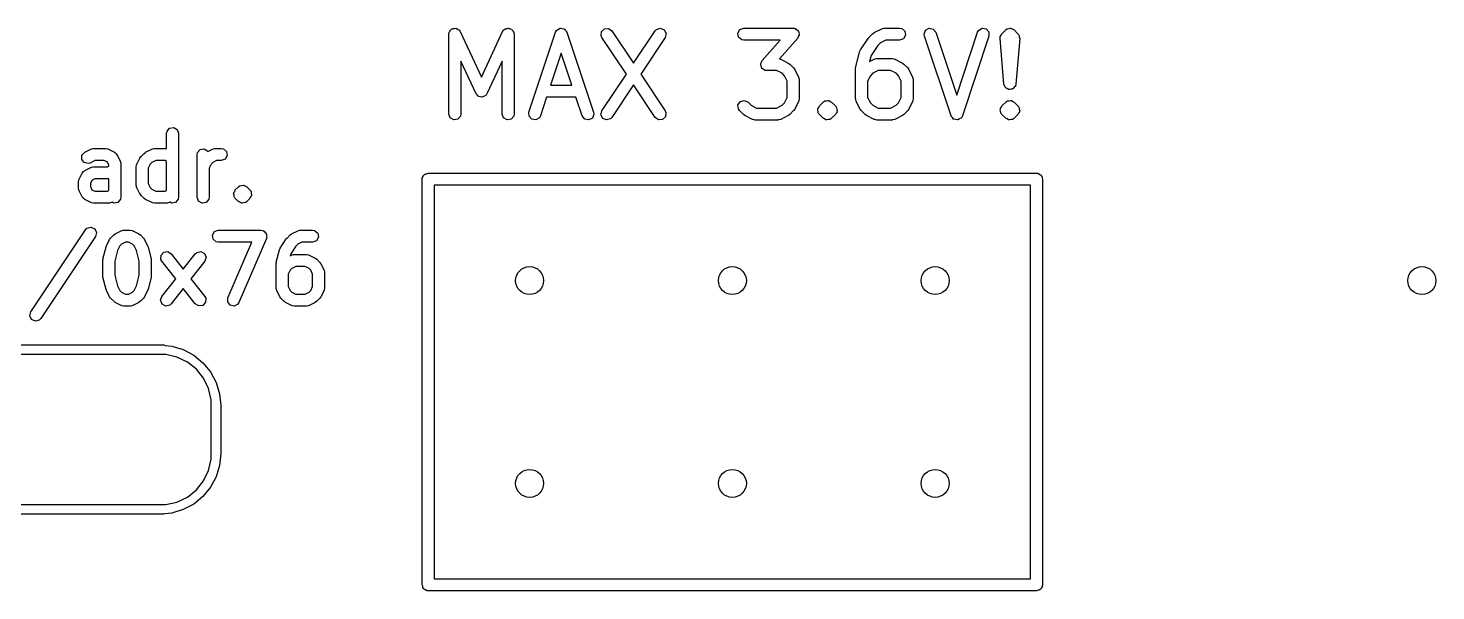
# Model space of a CAD drawing. Extents: x 4.59 to 5.81, y -4.55 to -3.86.
# Drawn here: x 5.113 to 5.807, y -4.553 to -4.276 of the extents above; entities that cross this region are included whole.
import ezdxf

# ---------------------------------------------------------------- set-up
doc = ezdxf.new("R2010")
doc.units = 0
doc.header["$MEASUREMENT"] = 0
doc.layers.add('BLACK', color=7, linetype='CONTINUOUS')

msp = doc.modelspace()

# ---------------------------------------------------------------- linework, layer by layer
at = {"layer": 'BLACK', "linetype": 'CONTINUOUS'}
for p, q in [((5.32167, -4.27598), (5.32205, -4.27591)), ((5.32205, -4.27591), (5.32238, -4.27568)), ((5.32238, -4.27568), (5.32302, -4.27574)), ((5.32302, -4.27574), (5.32365, -4.27563)), ((5.32365, -4.27563), (5.324, -4.27583)), ((5.324, -4.27583), (5.32439, -4.27586)), ((5.32439, -4.27586), (5.32485, -4.27632)), ((5.34791, -4.27598), (5.34855, -4.27587)), ((5.34855, -4.27587), (5.34913, -4.27559)), ((5.34913, -4.27559), (5.34951, -4.2757)), ((5.34951, -4.2757), (5.3499, -4.27563)), ((5.3499, -4.27563), (5.35046, -4.27595)), ((5.35046, -4.27595), (5.35108, -4.27612)), ((5.37425, -4.27613), (5.37504, -4.27564)), ((5.37504, -4.27564), (5.37513, -4.27566)), ((5.37513, -4.27566), (5.3752, -4.27562)), ((5.3752, -4.27562), (5.37612, -4.2758)), ((5.37612, -4.2758), (5.37704, -4.27594)), ((5.37704, -4.27594), (5.3771, -4.276)), ((5.39549, -4.27723), (5.39695, -4.27583)), ((5.39695, -4.27583), (5.39896, -4.2757)), ((5.39896, -4.2757), (5.40059, -4.2769)), ((5.42263, -4.27616), (5.42457, -4.27559)), ((5.42457, -4.27559), (5.42642, -4.2764)), ((5.46373, -4.27627), (5.46562, -4.27558)), ((5.46562, -4.27558), (5.49, -4.27558)), ((5.49, -4.27558), (5.49043, -4.27566)), ((5.49043, -4.27566), (5.49057, -4.27564)), ((5.49057, -4.27564), (5.49067, -4.2757)), ((5.49067, -4.2757), (5.49101, -4.27576)), ((5.49101, -4.27576), (5.49162, -4.27627)), ((5.52992, -4.27777), (5.53367, -4.2759)), ((5.53367, -4.2759), (5.53465, -4.2756)), ((5.53465, -4.2756), (5.53482, -4.27564)), ((5.53482, -4.27564), (5.53499, -4.27558)), ((5.53499, -4.27558), (5.54249, -4.27558)), ((5.54249, -4.27558), (5.5435, -4.27576)), ((5.5435, -4.27576), (5.54505, -4.27706)), ((5.55528, -4.27658), (5.55705, -4.27562)), ((5.55705, -4.27562), (5.55903, -4.27602)), ((5.58142, -4.2767), (5.58314, -4.27564)), ((5.58314, -4.27564), (5.58514, -4.27594)), ((5.58514, -4.27594), (5.58648, -4.27745)), ((5.59546, -4.27597), (5.59561, -4.27586)), ((5.59561, -4.27586), (5.59637, -4.27579)), ((5.59637, -4.27579), (5.59712, -4.27559)), ((5.59712, -4.27559), (5.59724, -4.27565)), ((5.59724, -4.27565), (5.59737, -4.27563)), ((5.59737, -4.27563), (5.59749, -4.2757)), ((5.59749, -4.2757), (5.59762, -4.27568)), ((5.59762, -4.27568), (5.59825, -4.27612)), ((5.32019, -4.27854), (5.32037, -4.27753)), ((5.32019, -4.31791), (5.32019, -4.27854)), ((5.32037, -4.27753), (5.32062, -4.27722)), ((5.32062, -4.27722), (5.32072, -4.27684)), ((5.32072, -4.27684), (5.32125, -4.27647)), ((5.32125, -4.27647), (5.32167, -4.27598)), ((5.32485, -4.27632), (5.3254, -4.27664)), ((5.3254, -4.27664), (5.32554, -4.27701)), ((5.32554, -4.27701), (5.32582, -4.27729)), ((5.32582, -4.27729), (5.33627, -4.29968)), ((5.33627, -4.29968), (5.34671, -4.27729)), ((5.34671, -4.27729), (5.3473, -4.27645)), ((5.3473, -4.27645), (5.34766, -4.27628)), ((5.34766, -4.27628), (5.34791, -4.27598)), ((5.35108, -4.27612), (5.35131, -4.27644)), ((5.35131, -4.27644), (5.35165, -4.27664)), ((5.35165, -4.27664), (5.35187, -4.27724)), ((5.35187, -4.27724), (5.35224, -4.27777)), ((5.35224, -4.27777), (5.35221, -4.27817)), ((5.35221, -4.27817), (5.35234, -4.27854)), ((5.35234, -4.27854), (5.35234, -4.31791)), ((5.35971, -4.31697), (5.37283, -4.2776)), ((5.37283, -4.2776), (5.37332, -4.2767)), ((5.37332, -4.2767), (5.3734, -4.27666)), ((5.3734, -4.27666), (5.37343, -4.27658)), ((5.37343, -4.27658), (5.37425, -4.27613)), ((5.3771, -4.276), (5.37718, -4.27602)), ((5.37718, -4.27602), (5.37776, -4.27675)), ((5.37776, -4.27675), (5.37838, -4.27745)), ((5.37838, -4.27745), (5.37838, -4.27754)), ((5.37838, -4.27754), (5.37844, -4.2776)), ((5.37844, -4.2776), (5.39156, -4.31697)), ((5.39526, -4.27923), (5.39549, -4.27723)), ((5.39568, -4.28017), (5.39526, -4.27923)), ((5.40771, -4.29822), (5.39568, -4.28017)), ((5.40059, -4.2769), (5.41126, -4.2929)), ((5.41126, -4.2929), (5.42192, -4.2769)), ((5.42684, -4.28017), (5.4148, -4.29822)), ((5.42192, -4.2769), (5.42263, -4.27616)), ((5.42642, -4.2764), (5.42731, -4.27821)), ((5.42731, -4.27821), (5.42684, -4.28017)), ((5.46272, -4.27802), (5.46373, -4.27627)), ((5.46307, -4.28001), (5.46272, -4.27802)), ((5.46461, -4.28131), (5.46307, -4.28001)), ((5.46562, -4.28149), (5.46461, -4.28131)), ((5.48349, -4.28149), (5.46562, -4.28149)), ((5.47465, -4.29159), (5.48349, -4.28149)), ((5.49222, -4.28048), (5.48326, -4.29072)), ((5.49162, -4.27627), (5.4923, -4.27669)), ((5.49251, -4.27974), (5.49222, -4.28048)), ((5.4923, -4.27669), (5.49237, -4.27691)), ((5.49237, -4.27691), (5.49255, -4.27706)), ((5.4929, -4.27905), (5.49251, -4.27974)), ((5.49255, -4.27706), (5.49269, -4.27784)), ((5.49269, -4.27784), (5.49295, -4.2786)), ((5.49295, -4.2786), (5.49286, -4.27882)), ((5.49286, -4.27882), (5.4929, -4.27905)), ((5.52316, -4.28627), (5.52691, -4.28065)), ((5.52691, -4.28065), (5.52722, -4.28032)), ((5.52722, -4.28032), (5.52728, -4.2802)), ((5.52728, -4.2802), (5.52915, -4.27832)), ((5.52915, -4.27832), (5.52988, -4.27782)), ((5.52988, -4.27782), (5.52992, -4.27777)), ((5.53299, -4.28284), (5.53166, -4.28417)), ((5.53569, -4.28149), (5.53299, -4.28284)), ((5.54249, -4.28149), (5.53569, -4.28149)), ((5.54439, -4.2808), (5.54249, -4.28149)), ((5.5454, -4.27905), (5.54439, -4.2808)), ((5.54505, -4.27706), (5.5454, -4.27905)), ((5.55454, -4.27846), (5.55528, -4.27658)), ((5.55469, -4.27947), (5.55454, -4.27846)), ((5.56781, -4.31884), (5.55469, -4.27947)), ((5.55903, -4.27602), (5.56029, -4.2776)), ((5.56029, -4.2776), (5.57061, -4.30857)), ((5.57061, -4.30857), (5.58093, -4.2776)), ((5.58654, -4.27947), (5.57341, -4.31884)), ((5.58093, -4.2776), (5.58142, -4.2767)), ((5.58648, -4.27745), (5.58654, -4.27947)), ((5.59204, -4.28015), (5.5921, -4.28003)), ((5.59208, -4.28028), (5.59204, -4.28015)), ((5.59204, -4.28066), (5.59208, -4.28028)), ((5.59392, -4.30315), (5.59204, -4.28066)), ((5.5921, -4.28003), (5.59213, -4.27963)), ((5.59213, -4.27963), (5.59257, -4.27901)), ((5.59257, -4.27901), (5.5929, -4.27832)), ((5.5929, -4.27832), (5.59477, -4.27645)), ((5.59477, -4.27645), (5.59509, -4.27622)), ((5.59509, -4.27622), (5.59516, -4.27612)), ((5.59516, -4.27612), (5.59529, -4.27608)), ((5.59529, -4.27608), (5.5953, -4.27608)), ((5.5953, -4.27608), (5.59538, -4.27598)), ((5.59538, -4.27598), (5.59546, -4.27597)), ((5.59825, -4.27612), (5.59895, -4.27645)), ((5.59895, -4.27645), (5.60082, -4.27832)), ((5.60168, -4.28066), (5.5998, -4.30315)), ((5.60082, -4.27832), (5.60104, -4.27863)), ((5.60104, -4.27863), (5.60114, -4.27871)), ((5.60114, -4.27871), (5.60118, -4.27884)), ((5.60118, -4.27884), (5.60141, -4.27916)), ((5.60141, -4.27916), (5.60148, -4.27992)), ((5.60148, -4.27992), (5.60168, -4.28066)), ((5.37564, -4.28787), (5.37036, -4.3037)), ((5.38091, -4.3037), (5.37564, -4.28787)), ((5.52088, -4.29469), (5.52275, -4.28719)), ((5.52275, -4.28719), (5.52316, -4.28629)), ((5.52316, -4.28629), (5.52316, -4.28627)), ((5.52836, -4.28912), (5.52763, -4.29204)), ((5.53166, -4.28417), (5.52836, -4.28912)), ((5.33359, -4.30791), (5.32609, -4.29185)), ((5.32609, -4.29185), (5.32609, -4.31791)), ((5.34644, -4.29185), (5.33894, -4.30791)), ((5.34644, -4.31791), (5.34644, -4.29185)), ((5.47392, -4.29347), (5.47401, -4.29325)), ((5.47418, -4.29423), (5.47392, -4.29347)), ((5.47396, -4.29302), (5.47436, -4.29233)), ((5.47401, -4.29325), (5.47396, -4.29302)), ((5.47432, -4.29501), (5.47418, -4.29423)), ((5.4745, -4.29516), (5.47432, -4.29501)), ((5.47436, -4.29233), (5.47465, -4.29159)), ((5.47457, -4.29539), (5.4745, -4.29516)), ((5.47525, -4.2958), (5.47457, -4.29539)), ((5.47586, -4.29631), (5.47525, -4.2958)), ((5.4762, -4.29637), (5.47586, -4.29631)), ((5.4763, -4.29643), (5.4762, -4.29637)), ((5.47644, -4.29641), (5.4763, -4.29643)), ((5.47687, -4.29649), (5.47644, -4.29641)), ((5.4818, -4.29649), (5.47687, -4.29649)), ((5.4845, -4.29784), (5.4818, -4.29649)), ((5.48326, -4.29072), (5.48351, -4.29076)), ((5.48351, -4.29076), (5.48364, -4.29087)), ((5.48364, -4.29087), (5.48382, -4.29089)), ((5.48382, -4.29089), (5.48757, -4.29277)), ((5.48757, -4.29277), (5.48828, -4.29329)), ((5.48828, -4.29329), (5.48833, -4.29332)), ((5.48833, -4.29332), (5.49021, -4.2952)), ((5.49021, -4.2952), (5.49072, -4.29592)), ((5.49072, -4.29592), (5.49076, -4.29596)), ((5.49076, -4.29596), (5.49264, -4.29971)), ((5.52079, -4.29541), (5.52089, -4.29483)), ((5.52079, -4.31041), (5.52079, -4.29541)), ((5.52089, -4.29483), (5.52088, -4.29469)), ((5.52763, -4.29204), (5.52992, -4.29089)), ((5.53194, -4.29649), (5.52924, -4.29784)), ((5.52992, -4.29089), (5.5309, -4.2906)), ((5.5309, -4.2906), (5.53108, -4.29064)), ((5.53108, -4.29064), (5.53124, -4.29058)), ((5.53124, -4.29058), (5.53874, -4.29058)), ((5.53804, -4.29649), (5.53194, -4.29649)), ((5.54074, -4.29784), (5.53804, -4.29649)), ((5.53874, -4.29058), (5.53975, -4.29076)), ((5.53975, -4.29076), (5.53989, -4.29087)), ((5.53989, -4.29087), (5.54006, -4.29089)), ((5.54006, -4.29089), (5.54381, -4.29277)), ((5.54381, -4.29277), (5.54452, -4.29329)), ((5.54452, -4.29329), (5.54458, -4.29332)), ((5.54458, -4.29332), (5.54645, -4.2952)), ((5.54645, -4.2952), (5.54696, -4.29592)), ((5.54696, -4.29592), (5.54701, -4.29596)), ((5.54701, -4.29596), (5.54888, -4.29971)), ((5.37036, -4.3037), (5.38091, -4.3037)), ((5.39568, -4.31627), (5.40771, -4.29822)), ((5.41126, -4.30354), (5.40059, -4.31954)), ((5.42192, -4.31954), (5.41126, -4.30354)), ((5.4148, -4.29822), (5.42684, -4.31627)), ((5.48569, -4.29903), (5.4845, -4.29784)), ((5.48704, -4.30173), (5.48569, -4.29903)), ((5.48704, -4.30971), (5.48704, -4.30173)), ((5.49264, -4.29971), (5.49293, -4.3007)), ((5.49293, -4.3007), (5.49289, -4.30087)), ((5.49289, -4.30087), (5.49295, -4.30103)), ((5.49295, -4.30103), (5.49295, -4.31041)), ((5.52804, -4.29903), (5.52669, -4.30173)), ((5.52669, -4.30173), (5.52669, -4.30971)), ((5.52924, -4.29784), (5.52804, -4.29903)), ((5.54194, -4.29903), (5.54074, -4.29784)), ((5.54329, -4.30173), (5.54194, -4.29903)), ((5.54329, -4.30971), (5.54329, -4.30173)), ((5.54888, -4.29971), (5.54917, -4.3007)), ((5.54917, -4.3007), (5.54913, -4.30087)), ((5.54913, -4.30087), (5.54919, -4.30103)), ((5.54919, -4.30103), (5.54919, -4.31041)), ((5.59424, -4.30386), (5.59392, -4.30315)), ((5.59971, -4.30368), (5.59966, -4.30375)), ((5.59973, -4.30341), (5.59971, -4.30368)), ((5.5998, -4.30315), (5.59973, -4.30341)), ((5.33413, -4.30845), (5.33359, -4.30791)), ((5.33457, -4.30908), (5.33413, -4.30845)), ((5.33483, -4.30915), (5.33457, -4.30908)), ((5.33502, -4.30933), (5.33483, -4.30915)), ((5.33578, -4.3094), (5.33502, -4.30933)), ((5.33652, -4.3096), (5.33578, -4.3094)), ((5.33676, -4.30949), (5.33652, -4.3096)), ((5.33703, -4.30951), (5.33676, -4.30949)), ((5.33766, -4.30907), (5.33703, -4.30951)), ((5.33835, -4.30875), (5.33766, -4.30907)), ((5.33858, -4.30843), (5.33835, -4.30875)), ((5.33868, -4.30835), (5.33858, -4.30843)), ((5.33872, -4.30822), (5.33868, -4.30835)), ((5.33894, -4.30791), (5.33872, -4.30822)), ((5.36839, -4.30961), (5.36531, -4.31884)), ((5.38288, -4.30961), (5.36839, -4.30961)), ((5.38596, -4.31884), (5.38288, -4.30961)), ((5.48569, -4.31241), (5.48704, -4.30971)), ((5.49295, -4.31041), (5.49277, -4.31142)), ((5.52085, -4.31057), (5.52079, -4.31041)), ((5.52081, -4.31074), (5.52085, -4.31057)), ((5.52669, -4.30971), (5.52804, -4.31241)), ((5.54194, -4.31241), (5.54329, -4.30971)), ((5.54919, -4.31041), (5.54901, -4.31142)), ((5.59445, -4.30461), (5.59424, -4.30386)), ((5.59455, -4.30469), (5.59445, -4.30461)), ((5.5946, -4.30481), (5.59455, -4.30469)), ((5.59471, -4.30487), (5.5946, -4.30481)), ((5.59476, -4.30499), (5.59471, -4.30487)), ((5.59547, -4.30532), (5.59476, -4.30499)), ((5.59611, -4.30576), (5.59547, -4.30532)), ((5.59623, -4.30575), (5.59611, -4.30576)), ((5.59635, -4.30582), (5.59623, -4.30575)), ((5.59647, -4.30579), (5.59635, -4.30582)), ((5.59659, -4.30585), (5.59647, -4.30579)), ((5.59734, -4.30565), (5.59659, -4.30585)), ((5.59812, -4.30558), (5.59734, -4.30565)), ((5.59821, -4.30549), (5.59812, -4.30558)), ((5.59833, -4.30547), (5.59821, -4.30549)), ((5.59842, -4.30537), (5.59833, -4.30547)), ((5.59854, -4.30533), (5.59842, -4.30537)), ((5.59899, -4.3047), (5.59854, -4.30533)), ((5.59954, -4.30414), (5.59899, -4.3047)), ((5.59958, -4.30398), (5.59954, -4.30414)), ((5.59963, -4.30392), (5.59958, -4.30398)), ((5.59966, -4.30375), (5.59963, -4.30392)), ((5.35977, -4.31899), (5.35971, -4.31697)), ((5.39156, -4.31697), (5.39171, -4.31799)), ((5.3952, -4.31823), (5.39568, -4.31627)), ((5.42684, -4.31627), (5.42725, -4.31721)), ((5.42725, -4.31721), (5.42703, -4.31921)), ((5.46277, -4.31339), (5.46393, -4.31174)), ((5.46295, -4.3154), (5.46277, -4.31339)), ((5.46354, -4.31624), (5.46295, -4.3154)), ((5.46541, -4.31812), (5.46354, -4.31624)), ((5.46393, -4.31174), (5.46588, -4.31122)), ((5.46588, -4.31122), (5.46771, -4.31207)), ((5.46771, -4.31207), (5.46925, -4.3136)), ((5.46925, -4.3136), (5.47195, -4.31495)), ((5.47195, -4.31495), (5.4818, -4.31495)), ((5.4818, -4.31495), (5.4845, -4.3136)), ((5.4845, -4.3136), (5.48569, -4.31241)), ((5.49021, -4.31624), (5.48833, -4.31812)), ((5.49024, -4.31619), (5.49021, -4.31624)), ((5.49076, -4.31548), (5.49024, -4.31619)), ((5.49264, -4.31173), (5.49076, -4.31548)), ((5.49266, -4.31155), (5.49264, -4.31173)), ((5.49277, -4.31142), (5.49266, -4.31155)), ((5.50205, -4.31577), (5.50217, -4.31553)), ((5.50225, -4.31652), (5.50205, -4.31577)), ((5.50214, -4.31527), (5.50258, -4.31464)), ((5.50217, -4.31553), (5.50214, -4.31527)), ((5.50232, -4.31728), (5.50225, -4.31652)), ((5.50254, -4.3176), (5.50232, -4.31728)), ((5.50258, -4.31773), (5.50254, -4.3176)), ((5.50258, -4.31464), (5.50291, -4.31394)), ((5.50291, -4.31394), (5.50478, -4.31207)), ((5.50478, -4.31207), (5.5051, -4.31185)), ((5.5051, -4.31185), (5.50518, -4.31174)), ((5.50518, -4.31174), (5.5053, -4.3117)), ((5.5053, -4.3117), (5.50531, -4.3117)), ((5.50531, -4.3117), (5.50539, -4.3116)), ((5.50539, -4.3116), (5.50547, -4.31159)), ((5.50547, -4.31159), (5.50562, -4.31148)), ((5.50562, -4.31148), (5.50639, -4.31141)), ((5.50639, -4.31141), (5.50713, -4.31122)), ((5.50713, -4.31122), (5.50725, -4.31127)), ((5.50725, -4.31127), (5.50738, -4.31125)), ((5.50738, -4.31125), (5.5075, -4.31132)), ((5.5075, -4.31132), (5.50763, -4.3113)), ((5.50763, -4.3113), (5.50826, -4.31174)), ((5.50826, -4.31174), (5.50896, -4.31207)), ((5.50896, -4.31207), (5.51083, -4.31394)), ((5.51083, -4.31394), (5.51106, -4.31426)), ((5.51116, -4.31742), (5.51083, -4.31812)), ((5.51106, -4.31426), (5.51116, -4.31434)), ((5.51116, -4.31434), (5.5112, -4.31446)), ((5.5116, -4.3168), (5.51116, -4.31742)), ((5.5112, -4.31446), (5.51142, -4.31478)), ((5.51142, -4.31478), (5.51149, -4.31555)), ((5.51149, -4.31555), (5.51169, -4.31629)), ((5.51169, -4.31629), (5.51157, -4.31653)), ((5.51157, -4.31653), (5.5116, -4.3168)), ((5.5211, -4.31173), (5.52081, -4.31074)), ((5.52298, -4.31548), (5.5211, -4.31173)), ((5.52302, -4.31552), (5.52298, -4.31548)), ((5.52353, -4.31624), (5.52302, -4.31552)), ((5.5254, -4.31812), (5.52353, -4.31624)), ((5.52804, -4.31241), (5.52924, -4.3136)), ((5.52924, -4.3136), (5.53194, -4.31495)), ((5.53194, -4.31495), (5.53804, -4.31495)), ((5.53804, -4.31495), (5.54074, -4.3136)), ((5.54074, -4.3136), (5.54194, -4.31241)), ((5.54645, -4.31624), (5.54458, -4.31812)), ((5.54648, -4.31619), (5.54645, -4.31624)), ((5.54701, -4.31548), (5.54648, -4.31619)), ((5.54888, -4.31173), (5.54701, -4.31548)), ((5.5489, -4.31155), (5.54888, -4.31173)), ((5.54901, -4.31142), (5.5489, -4.31155)), ((5.59204, -4.31577), (5.59215, -4.31553)), ((5.59224, -4.31652), (5.59204, -4.31577)), ((5.59213, -4.31527), (5.59257, -4.31464)), ((5.59215, -4.31553), (5.59213, -4.31527)), ((5.59231, -4.31728), (5.59224, -4.31652)), ((5.59253, -4.3176), (5.59231, -4.31728)), ((5.59256, -4.31773), (5.59253, -4.3176)), ((5.59257, -4.31464), (5.5929, -4.31394)), ((5.5929, -4.31394), (5.59477, -4.31207)), ((5.59477, -4.31207), (5.59509, -4.31185)), ((5.59509, -4.31185), (5.59516, -4.31174)), ((5.59516, -4.31174), (5.59529, -4.3117)), ((5.59529, -4.3117), (5.5953, -4.3117)), ((5.5953, -4.3117), (5.59538, -4.3116)), ((5.59538, -4.3116), (5.59546, -4.31159)), ((5.59546, -4.31159), (5.59561, -4.31148)), ((5.59561, -4.31148), (5.59637, -4.31141)), ((5.59637, -4.31141), (5.59712, -4.31122)), ((5.59712, -4.31122), (5.59724, -4.31127)), ((5.59724, -4.31127), (5.59737, -4.31125)), ((5.59737, -4.31125), (5.59749, -4.31132)), ((5.59749, -4.31132), (5.59762, -4.3113)), ((5.59762, -4.3113), (5.59825, -4.31174)), ((5.59825, -4.31174), (5.59895, -4.31207)), ((5.59895, -4.31207), (5.60082, -4.31394)), ((5.60082, -4.31394), (5.60104, -4.31426)), ((5.60114, -4.31742), (5.60082, -4.31812)), ((5.60104, -4.31426), (5.60115, -4.31434)), ((5.60158, -4.3168), (5.60114, -4.31742)), ((5.60115, -4.31434), (5.60119, -4.31446)), ((5.60119, -4.31446), (5.60141, -4.31478)), ((5.60141, -4.31478), (5.60148, -4.31555)), ((5.60148, -4.31555), (5.60167, -4.31629)), ((5.60167, -4.31629), (5.60156, -4.31653)), ((5.60156, -4.31653), (5.60158, -4.3168)), ((5.18252, -4.32486), (5.18451, -4.32451)), ((5.18451, -4.32451), (5.18626, -4.32552)), ((5.32088, -4.3198), (5.32019, -4.31791)), ((5.32263, -4.32081), (5.32088, -4.3198)), ((5.32462, -4.32046), (5.32263, -4.32081)), ((5.32592, -4.31892), (5.32462, -4.32046)), ((5.32609, -4.31791), (5.32592, -4.31892)), ((5.34713, -4.3198), (5.34644, -4.31791)), ((5.34888, -4.32081), (5.34713, -4.3198)), ((5.35087, -4.32046), (5.34888, -4.32081)), ((5.35216, -4.31892), (5.35087, -4.32046)), ((5.35234, -4.31791), (5.35216, -4.31892)), ((5.36111, -4.3205), (5.35977, -4.31899)), ((5.3631, -4.3208), (5.36111, -4.3205)), ((5.36483, -4.31974), (5.3631, -4.3208)), ((5.36531, -4.31884), (5.36483, -4.31974)), ((5.38721, -4.32042), (5.38596, -4.31884)), ((5.38919, -4.32083), (5.38721, -4.32042)), ((5.39097, -4.31987), (5.38919, -4.32083)), ((5.39171, -4.31799), (5.39097, -4.31987)), ((5.39609, -4.32004), (5.3952, -4.31823)), ((5.39794, -4.32085), (5.39609, -4.32004)), ((5.39988, -4.32029), (5.39794, -4.32085)), ((5.40059, -4.31954), (5.39988, -4.32029)), ((5.42355, -4.32074), (5.42192, -4.31954)), ((5.42557, -4.32061), (5.42355, -4.32074)), ((5.42703, -4.31921), (5.42557, -4.32061)), ((5.46547, -4.31815), (5.46541, -4.31812)), ((5.46618, -4.31867), (5.46547, -4.31815)), ((5.46993, -4.32055), (5.46618, -4.31867)), ((5.4701, -4.32057), (5.46993, -4.32055)), ((5.47024, -4.32068), (5.4701, -4.32057)), ((5.47125, -4.32086), (5.47024, -4.32068)), ((5.4825, -4.32086), (5.47125, -4.32086)), ((5.48266, -4.3208), (5.4825, -4.32086)), ((5.48283, -4.32084), (5.48266, -4.3208)), ((5.48382, -4.32055), (5.48283, -4.32084)), ((5.48757, -4.31867), (5.48382, -4.32055)), ((5.48761, -4.31863), (5.48757, -4.31867)), ((5.48833, -4.31812), (5.48761, -4.31863)), ((5.50268, -4.3178), (5.50258, -4.31773)), ((5.50291, -4.31812), (5.50268, -4.3178)), ((5.50478, -4.31999), (5.50291, -4.31812)), ((5.50548, -4.32032), (5.50478, -4.31999)), ((5.5061, -4.32076), (5.50548, -4.32032)), ((5.50624, -4.32075), (5.5061, -4.32076)), ((5.50636, -4.32081), (5.50624, -4.32075)), ((5.50649, -4.32079), (5.50636, -4.32081)), ((5.50661, -4.32085), (5.50649, -4.32079)), ((5.50735, -4.32065), (5.50661, -4.32085)), ((5.50812, -4.32058), (5.50735, -4.32065)), ((5.50827, -4.32048), (5.50812, -4.32058)), ((5.50835, -4.32046), (5.50827, -4.32048)), ((5.50843, -4.32036), (5.50835, -4.32046)), ((5.50844, -4.32036), (5.50843, -4.32036)), ((5.50856, -4.32033), (5.50844, -4.32036)), ((5.50864, -4.32022), (5.50856, -4.32033)), ((5.50896, -4.31999), (5.50864, -4.32022)), ((5.51083, -4.31812), (5.50896, -4.31999)), ((5.52546, -4.31815), (5.5254, -4.31812)), ((5.52617, -4.31867), (5.52546, -4.31815)), ((5.52992, -4.32055), (5.52617, -4.31867)), ((5.5301, -4.32057), (5.52992, -4.32055)), ((5.53023, -4.32068), (5.5301, -4.32057)), ((5.53124, -4.32086), (5.53023, -4.32068)), ((5.53874, -4.32086), (5.53124, -4.32086)), ((5.53891, -4.3208), (5.53874, -4.32086)), ((5.53908, -4.32084), (5.53891, -4.3208)), ((5.54006, -4.32055), (5.53908, -4.32084)), ((5.54381, -4.31867), (5.54006, -4.32055)), ((5.54385, -4.31863), (5.54381, -4.31867)), ((5.54458, -4.31812), (5.54385, -4.31863)), ((5.56786, -4.31891), (5.56781, -4.31884)), ((5.56787, -4.31899), (5.56786, -4.31891)), ((5.56849, -4.31969), (5.56787, -4.31899)), ((5.56907, -4.32042), (5.56849, -4.31969)), ((5.56915, -4.32044), (5.56907, -4.32042)), ((5.56921, -4.3205), (5.56915, -4.32044)), ((5.57013, -4.32064), (5.56921, -4.3205)), ((5.57104, -4.32083), (5.57013, -4.32064)), ((5.57112, -4.32079), (5.57104, -4.32083)), ((5.5712, -4.3208), (5.57112, -4.32079)), ((5.572, -4.32031), (5.5712, -4.3208)), ((5.57282, -4.31987), (5.572, -4.32031)), ((5.57285, -4.31979), (5.57282, -4.31987)), ((5.57292, -4.31974), (5.57285, -4.31979)), ((5.57341, -4.31884), (5.57292, -4.31974)), ((5.59267, -4.3178), (5.59256, -4.31773)), ((5.5929, -4.31812), (5.59267, -4.3178)), ((5.59477, -4.31999), (5.5929, -4.31812)), ((5.59547, -4.32032), (5.59477, -4.31999)), ((5.59609, -4.32076), (5.59547, -4.32032)), ((5.59623, -4.32075), (5.59609, -4.32076)), ((5.59635, -4.32081), (5.59623, -4.32075)), ((5.59648, -4.32079), (5.59635, -4.32081)), ((5.5966, -4.32085), (5.59648, -4.32079)), ((5.59734, -4.32065), (5.5966, -4.32085)), ((5.59811, -4.32058), (5.59734, -4.32065)), ((5.59826, -4.32048), (5.59811, -4.32058)), ((5.59833, -4.32046), (5.59826, -4.32048)), ((5.59842, -4.32036), (5.59833, -4.32046)), ((5.59855, -4.32033), (5.59842, -4.32036)), ((5.59842, -4.32036), (5.59842, -4.32036)), ((5.59863, -4.32022), (5.59855, -4.32033)), ((5.59895, -4.31999), (5.59863, -4.32022)), ((5.60082, -4.31812), (5.59895, -4.31999)), ((5.18104, -4.32741), (5.18122, -4.3264)), ((5.18104, -4.33497), (5.18104, -4.32741)), ((5.18122, -4.3264), (5.18252, -4.32486)), ((5.18626, -4.32552), (5.18695, -4.32741)), ((5.18695, -4.32741), (5.18695, -4.35891)), ((5.13917, -4.34025), (5.13929, -4.33824)), ((5.13929, -4.33824), (5.14068, -4.33677)), ((5.14068, -4.33677), (5.14368, -4.33527)), ((5.14368, -4.33527), (5.14466, -4.33498)), ((5.14466, -4.33498), (5.14483, -4.33502)), ((5.14483, -4.33502), (5.145, -4.33496)), ((5.145, -4.33496), (5.151, -4.33496)), ((5.151, -4.33496), (5.15201, -4.33514)), ((5.15201, -4.33514), (5.15214, -4.33525)), ((5.15214, -4.33525), (5.15232, -4.33527)), ((5.15232, -4.33527), (5.15532, -4.33677)), ((5.15532, -4.33677), (5.15614, -4.33738)), ((5.15614, -4.33738), (5.15632, -4.33779)), ((5.15632, -4.33779), (5.15664, -4.33809)), ((5.15664, -4.33809), (5.15814, -4.34109)), ((5.16841, -4.33882), (5.16991, -4.33732)), ((5.16991, -4.33732), (5.17063, -4.33682)), ((5.17063, -4.33682), (5.17067, -4.33677)), ((5.17067, -4.33677), (5.17367, -4.33527)), ((5.17367, -4.33527), (5.17466, -4.33498)), ((5.17466, -4.33498), (5.17483, -4.33502)), ((5.17483, -4.33502), (5.17499, -4.33496)), ((5.17499, -4.33496), (5.18099, -4.33496)), ((5.18099, -4.33496), (5.18104, -4.33497)), ((5.19604, -4.33791), (5.19622, -4.3369)), ((5.19604, -4.35891), (5.19604, -4.33791)), ((5.19622, -4.3369), (5.19752, -4.33535)), ((5.19752, -4.33535), (5.1995, -4.335)), ((5.1995, -4.335), (5.20125, -4.33601)), ((5.20125, -4.33601), (5.2014, -4.33641)), ((5.2014, -4.33641), (5.20367, -4.33527)), ((5.20367, -4.33527), (5.20465, -4.33498)), ((5.20465, -4.33498), (5.20482, -4.33502)), ((5.20482, -4.33502), (5.20499, -4.33496)), ((5.20499, -4.33496), (5.20799, -4.33496)), ((5.20799, -4.33496), (5.209, -4.33514)), ((5.209, -4.33514), (5.21055, -4.33644)), ((5.2109, -4.33842), (5.20989, -4.34017)), ((5.21055, -4.33644), (5.2109, -4.33842)), ((5.14037, -4.34188), (5.13917, -4.34025)), ((5.14234, -4.34235), (5.14037, -4.34188)), ((5.14068, -4.34577), (5.14368, -4.34427)), ((5.14332, -4.34205), (5.14234, -4.34235)), ((5.1457, -4.34086), (5.14332, -4.34205)), ((5.14368, -4.34427), (5.14466, -4.34398)), ((5.14466, -4.34398), (5.14483, -4.34402)), ((5.14483, -4.34402), (5.145, -4.34396)), ((5.145, -4.34396), (5.1518, -4.34396)), ((5.1503, -4.34086), (5.1457, -4.34086)), ((5.1518, -4.34161), (5.1503, -4.34086)), ((5.15254, -4.34311), (5.1518, -4.34161)), ((5.1518, -4.34396), (5.15254, -4.34359)), ((5.15254, -4.34359), (5.15254, -4.34311)), ((5.15814, -4.34109), (5.15843, -4.34207)), ((5.15843, -4.34207), (5.15839, -4.34225)), ((5.15839, -4.34225), (5.15845, -4.34241)), ((5.15845, -4.34241), (5.15845, -4.35891)), ((5.16604, -4.34391), (5.16622, -4.3429)), ((5.16604, -4.35291), (5.16604, -4.34391)), ((5.16622, -4.3429), (5.16633, -4.34277)), ((5.16633, -4.34277), (5.16635, -4.34259)), ((5.16635, -4.34259), (5.16785, -4.33959)), ((5.16785, -4.33959), (5.16838, -4.33888)), ((5.16838, -4.33888), (5.16841, -4.33882)), ((5.17292, -4.34266), (5.17195, -4.34461)), ((5.17195, -4.34461), (5.17195, -4.35221)), ((5.17374, -4.34184), (5.17292, -4.34266)), ((5.17569, -4.34086), (5.17374, -4.34184)), ((5.1803, -4.34086), (5.17569, -4.34086)), ((5.18104, -4.34124), (5.1803, -4.34086)), ((5.18104, -4.35558), (5.18104, -4.34124)), ((5.20292, -4.34266), (5.20194, -4.34461)), ((5.20194, -4.34461), (5.20194, -4.35891)), ((5.20374, -4.34184), (5.20292, -4.34266)), ((5.20569, -4.34086), (5.20374, -4.34184)), ((5.20799, -4.34086), (5.20569, -4.34086)), ((5.20989, -4.34017), (5.20799, -4.34086)), ((5.13755, -4.35141), (5.13772, -4.3504)), ((5.13755, -4.35441), (5.13755, -4.35141)), ((5.13772, -4.3504), (5.13784, -4.35027)), ((5.13784, -4.35027), (5.13786, -4.35009)), ((5.13786, -4.35009), (5.13936, -4.34709)), ((5.13936, -4.34709), (5.13997, -4.34627)), ((5.13997, -4.34627), (5.14037, -4.34609)), ((5.14037, -4.34609), (5.14068, -4.34577)), ((5.1442, -4.35061), (5.14345, -4.35211)), ((5.14345, -4.35211), (5.14345, -4.35371)), ((5.1457, -4.34986), (5.1442, -4.35061)), ((5.1525, -4.34986), (5.1457, -4.34986)), ((5.15254, -4.34985), (5.1525, -4.34986)), ((5.15254, -4.35558), (5.15254, -4.34985)), ((5.17195, -4.35221), (5.17292, -4.35416)), ((5.30705, -4.35), (5.30711, -4.34962)), ((5.30705, -4.55), (5.30705, -4.35)), ((5.30709, -4.34949), (5.30716, -4.34937)), ((5.30711, -4.34962), (5.30709, -4.34949)), ((5.30716, -4.34937), (5.30723, -4.34899)), ((5.30723, -4.34899), (5.30772, -4.3484)), ((5.30772, -4.3484), (5.3081, -4.34774)), ((5.3081, -4.34774), (5.30835, -4.34765)), ((5.30835, -4.34765), (5.30852, -4.34744)), ((5.30852, -4.34744), (5.30928, -4.34731)), ((5.30928, -4.34731), (5.31, -4.34705)), ((5.31, -4.34705), (5.61, -4.34705)), ((5.61, -4.34705), (5.61038, -4.34711)), ((5.61038, -4.34711), (5.61051, -4.34709)), ((5.61051, -4.34709), (5.61063, -4.34716)), ((5.61063, -4.34716), (5.61101, -4.34723)), ((5.61101, -4.34723), (5.6116, -4.34772)), ((5.6116, -4.34772), (5.61226, -4.3481)), ((5.61226, -4.3481), (5.61235, -4.34835)), ((5.61235, -4.34835), (5.61256, -4.34852)), ((5.61256, -4.34852), (5.61269, -4.34928)), ((5.61269, -4.34928), (5.61295, -4.35)), ((5.61295, -4.35), (5.61295, -4.55)), ((5.13761, -4.35458), (5.13755, -4.35441)), ((5.13757, -4.35475), (5.13761, -4.35458)), ((5.13786, -4.35573), (5.13757, -4.35475)), ((5.13936, -4.35873), (5.13786, -4.35573)), ((5.13968, -4.35903), (5.13936, -4.35873)), ((5.13985, -4.35944), (5.13968, -4.35903)), ((5.14345, -4.35371), (5.1442, -4.35521)), ((5.1442, -4.35521), (5.1457, -4.35596)), ((5.1457, -4.35596), (5.1518, -4.35596)), ((5.1518, -4.35596), (5.15254, -4.35558)), ((5.15845, -4.35891), (5.15827, -4.35992)), ((5.1661, -4.35308), (5.16604, -4.35291)), ((5.16606, -4.35325), (5.1661, -4.35308)), ((5.16635, -4.35423), (5.16606, -4.35325)), ((5.16785, -4.35723), (5.16635, -4.35423)), ((5.1679, -4.35727), (5.16785, -4.35723)), ((5.16841, -4.358), (5.1679, -4.35727)), ((5.16991, -4.3595), (5.16841, -4.358)), ((5.17292, -4.35416), (5.17374, -4.35498)), ((5.17374, -4.35498), (5.17569, -4.35596)), ((5.17569, -4.35596), (5.1803, -4.35596)), ((5.1803, -4.35596), (5.18104, -4.35558)), ((5.18695, -4.35891), (5.18677, -4.35992)), ((5.19673, -4.36081), (5.19604, -4.35891)), ((5.20194, -4.35891), (5.20177, -4.35992)), ((5.21405, -4.35715), (5.21416, -4.35691)), ((5.21425, -4.35789), (5.21405, -4.35715)), ((5.21414, -4.35665), (5.21458, -4.35602)), ((5.21416, -4.35691), (5.21414, -4.35665)), ((5.21431, -4.35866), (5.21425, -4.35789)), ((5.21454, -4.35898), (5.21431, -4.35866)), ((5.21457, -4.3591), (5.21454, -4.35898)), ((5.21468, -4.35918), (5.21457, -4.3591)), ((5.21458, -4.35602), (5.2149, -4.35532)), ((5.2149, -4.3595), (5.21468, -4.35918)), ((5.2149, -4.35532), (5.2164, -4.35382)), ((5.2164, -4.35382), (5.21672, -4.3536)), ((5.21672, -4.3536), (5.2168, -4.35349)), ((5.2168, -4.35349), (5.21692, -4.35346)), ((5.21692, -4.35346), (5.21693, -4.35345)), ((5.21693, -4.35345), (5.21701, -4.35335)), ((5.21701, -4.35335), (5.21709, -4.35334)), ((5.21709, -4.35334), (5.21724, -4.35323)), ((5.21724, -4.35323), (5.21801, -4.35317)), ((5.21801, -4.35317), (5.21875, -4.35297)), ((5.21875, -4.35297), (5.21887, -4.35303)), ((5.21887, -4.35303), (5.219, -4.353)), ((5.219, -4.353), (5.21912, -4.35307)), ((5.21912, -4.35307), (5.21925, -4.35306)), ((5.21925, -4.35306), (5.21988, -4.3535)), ((5.21988, -4.3535), (5.22058, -4.35382)), ((5.22058, -4.35382), (5.22208, -4.35532)), ((5.22208, -4.35532), (5.2223, -4.35564)), ((5.2224, -4.3588), (5.22208, -4.3595)), ((5.2223, -4.35564), (5.22241, -4.35572)), ((5.22284, -4.35817), (5.2224, -4.3588)), ((5.22241, -4.35572), (5.22244, -4.35584)), ((5.22244, -4.35584), (5.22266, -4.35616)), ((5.22266, -4.35616), (5.22273, -4.35693)), ((5.22273, -4.35693), (5.22293, -4.35767)), ((5.22293, -4.35767), (5.22282, -4.35791)), ((5.22282, -4.35791), (5.22284, -4.35817)), ((5.31295, -4.35295), (5.31295, -4.54705)), ((5.60705, -4.35295), (5.31295, -4.35295)), ((5.60705, -4.54705), (5.60705, -4.35295)), ((5.14068, -4.36005), (5.13985, -4.35944)), ((5.14368, -4.36155), (5.14068, -4.36005)), ((5.14385, -4.36157), (5.14368, -4.36155)), ((5.14399, -4.36168), (5.14385, -4.36157)), ((5.145, -4.36186), (5.14399, -4.36168)), ((5.1525, -4.36186), (5.145, -4.36186)), ((5.15266, -4.3618), (5.1525, -4.36186)), ((5.15283, -4.36184), (5.15266, -4.3618)), ((5.15382, -4.36155), (5.15283, -4.36184)), ((5.15419, -4.36136), (5.15382, -4.36155)), ((5.15498, -4.36182), (5.15419, -4.36136)), ((5.15697, -4.36147), (5.15498, -4.36182)), ((5.15827, -4.35992), (5.15697, -4.36147)), ((5.16997, -4.35952), (5.16991, -4.3595)), ((5.17067, -4.36005), (5.16997, -4.35952)), ((5.17367, -4.36155), (5.17067, -4.36005)), ((5.17385, -4.36157), (5.17367, -4.36155)), ((5.17398, -4.36168), (5.17385, -4.36157)), ((5.17499, -4.36186), (5.17398, -4.36168)), ((5.18099, -4.36186), (5.17499, -4.36186)), ((5.18116, -4.3618), (5.18099, -4.36186)), ((5.18133, -4.36184), (5.18116, -4.3618)), ((5.18231, -4.36155), (5.18133, -4.36184)), ((5.18269, -4.36136), (5.18231, -4.36155)), ((5.18348, -4.36182), (5.18269, -4.36136)), ((5.18547, -4.36147), (5.18348, -4.36182)), ((5.18677, -4.35992), (5.18547, -4.36147)), ((5.19848, -4.36182), (5.19673, -4.36081)), ((5.20047, -4.36147), (5.19848, -4.36182)), ((5.20177, -4.35992), (5.20047, -4.36147)), ((5.2164, -4.361), (5.2149, -4.3595)), ((5.2171, -4.36132), (5.2164, -4.361)), ((5.21772, -4.36176), (5.2171, -4.36132)), ((5.21786, -4.36175), (5.21772, -4.36176)), ((5.21798, -4.36182), (5.21786, -4.36175)), ((5.21811, -4.36179), (5.21798, -4.36182)), ((5.21823, -4.36185), (5.21811, -4.36179)), ((5.21897, -4.36165), (5.21823, -4.36185)), ((5.21974, -4.36159), (5.21897, -4.36165)), ((5.21989, -4.36148), (5.21974, -4.36159)), ((5.21997, -4.36147), (5.21989, -4.36148)), ((5.22005, -4.36137), (5.21997, -4.36147)), ((5.22006, -4.36136), (5.22005, -4.36137)), ((5.22018, -4.36133), (5.22006, -4.36136)), ((5.22026, -4.36122), (5.22018, -4.36133)), ((5.22058, -4.361), (5.22026, -4.36122)), ((5.22208, -4.3595), (5.22058, -4.361)), ((5.11404, -4.41548), (5.14104, -4.37498)), ((5.14596, -4.37826), (5.11896, -4.41875)), ((5.14104, -4.37498), (5.14175, -4.37424)), ((5.14175, -4.37424), (5.14369, -4.37368)), ((5.14369, -4.37368), (5.14554, -4.37449)), ((5.14554, -4.37449), (5.14643, -4.3763)), ((5.14643, -4.3763), (5.14596, -4.37826)), ((5.15136, -4.3828), (5.15286, -4.3798)), ((5.15286, -4.3798), (5.15338, -4.37909)), ((5.15338, -4.37909), (5.15341, -4.37903)), ((5.15341, -4.37903), (5.15491, -4.37753)), ((5.15491, -4.37753), (5.15563, -4.37703)), ((5.15563, -4.37703), (5.15568, -4.37698)), ((5.15568, -4.37698), (5.15868, -4.37548)), ((5.15868, -4.37548), (5.15966, -4.37519)), ((5.15966, -4.37519), (5.15983, -4.37523)), ((5.15983, -4.37523), (5.16, -4.37517)), ((5.16, -4.37517), (5.163, -4.37517)), ((5.163, -4.37517), (5.16401, -4.37535)), ((5.16401, -4.37535), (5.16414, -4.37546)), ((5.16414, -4.37546), (5.16432, -4.37548)), ((5.16432, -4.37548), (5.16732, -4.37698)), ((5.16732, -4.37698), (5.16803, -4.37751)), ((5.16803, -4.37751), (5.16808, -4.37753)), ((5.16808, -4.37753), (5.16958, -4.37903)), ((5.16958, -4.37903), (5.17009, -4.37976)), ((5.17009, -4.37976), (5.17014, -4.3798)), ((5.17014, -4.3798), (5.17164, -4.3828)), ((5.20358, -4.37761), (5.20459, -4.37586)), ((5.20393, -4.3796), (5.20358, -4.37761)), ((5.20548, -4.3809), (5.20393, -4.3796)), ((5.20459, -4.37586), (5.20649, -4.37517)), ((5.20649, -4.37517), (5.22749, -4.37517)), ((5.2302, -4.37929), (5.2167, -4.41078)), ((5.22749, -4.37517), (5.2285, -4.37535)), ((5.2285, -4.37535), (5.22877, -4.37557)), ((5.22877, -4.37557), (5.2291, -4.37565)), ((5.2291, -4.37565), (5.22952, -4.3762)), ((5.22952, -4.3762), (5.23004, -4.37665)), ((5.23004, -4.37665), (5.23011, -4.37699)), ((5.23011, -4.37699), (5.23031, -4.37727)), ((5.23022, -4.37894), (5.2302, -4.37929)), ((5.2304, -4.37863), (5.23022, -4.37894)), ((5.23031, -4.37727), (5.23028, -4.37796)), ((5.23028, -4.37796), (5.2304, -4.37863)), ((5.23703, -4.38398), (5.24003, -4.37948)), ((5.24003, -4.37948), (5.24034, -4.37916)), ((5.24034, -4.37916), (5.2404, -4.37903)), ((5.2404, -4.37903), (5.2419, -4.37753)), ((5.2419, -4.37753), (5.24262, -4.37703)), ((5.24262, -4.37703), (5.24267, -4.37698)), ((5.24267, -4.37698), (5.24566, -4.37548)), ((5.24566, -4.37548), (5.24665, -4.37519)), ((5.24665, -4.37519), (5.24682, -4.37523)), ((5.24682, -4.37523), (5.24699, -4.37517)), ((5.24699, -4.37517), (5.25298, -4.37517)), ((5.25298, -4.37517), (5.25399, -4.37535)), ((5.25399, -4.37535), (5.25554, -4.37665)), ((5.25589, -4.37863), (5.25488, -4.38038)), ((5.25554, -4.37665), (5.25589, -4.37863)), ((5.14963, -4.3894), (5.15113, -4.3834)), ((5.15113, -4.3834), (5.15134, -4.38294)), ((5.15134, -4.38294), (5.15136, -4.3828)), ((5.15678, -4.38515), (5.15545, -4.39048)), ((5.15792, -4.38287), (5.15678, -4.38515)), ((5.15875, -4.38205), (5.15792, -4.38287)), ((5.16069, -4.38107), (5.15875, -4.38205)), ((5.1623, -4.38107), (5.16069, -4.38107)), ((5.16425, -4.38205), (5.1623, -4.38107)), ((5.16507, -4.38287), (5.16425, -4.38205)), ((5.16621, -4.38515), (5.16507, -4.38287)), ((5.16754, -4.39048), (5.16621, -4.38515)), ((5.17164, -4.3828), (5.17178, -4.38329)), ((5.17178, -4.38329), (5.17186, -4.3834)), ((5.17186, -4.3834), (5.17336, -4.3894)), ((5.17825, -4.38752), (5.1796, -4.38602)), ((5.1796, -4.38602), (5.1816, -4.38573)), ((5.1816, -4.38573), (5.18332, -4.3868)), ((5.18332, -4.3868), (5.18924, -4.39434)), ((5.18924, -4.39434), (5.19517, -4.3868)), ((5.19517, -4.3868), (5.19593, -4.38611)), ((5.19593, -4.38611), (5.19791, -4.3857)), ((5.19791, -4.3857), (5.19969, -4.38665)), ((5.19969, -4.38665), (5.20044, -4.38853)), ((5.20649, -4.38107), (5.20548, -4.3809)), ((5.22301, -4.38107), (5.20649, -4.38107)), ((5.21128, -4.40845), (5.22301, -4.38107)), ((5.23512, -4.3909), (5.23662, -4.3849)), ((5.23662, -4.3849), (5.23703, -4.384)), ((5.23703, -4.384), (5.23703, -4.38398)), ((5.24223, -4.38683), (5.24198, -4.38782)), ((5.24478, -4.383), (5.24223, -4.38683)), ((5.24573, -4.38205), (5.24478, -4.383)), ((5.24768, -4.38107), (5.24573, -4.38205)), ((5.25298, -4.38107), (5.24768, -4.38107)), ((5.25488, -4.38038), (5.25298, -4.38107)), ((5.14954, -4.39012), (5.14965, -4.38954)), ((5.14954, -4.39762), (5.14954, -4.39012)), ((5.14965, -4.38954), (5.14963, -4.3894)), ((5.15545, -4.39048), (5.15545, -4.39726)), ((5.16754, -4.39726), (5.16754, -4.39048)), ((5.17336, -4.3894), (5.1734, -4.38999)), ((5.1734, -4.38999), (5.17345, -4.39012)), ((5.17345, -4.39012), (5.17345, -4.39762)), ((5.17819, -4.38954), (5.17825, -4.38752)), ((5.17867, -4.39044), (5.17819, -4.38954)), ((5.18549, -4.39912), (5.17867, -4.39044)), ((5.19981, -4.39044), (5.193, -4.39912)), ((5.20044, -4.38853), (5.19981, -4.39044)), ((5.23503, -4.39162), (5.23514, -4.39104)), ((5.23503, -4.40362), (5.23503, -4.39162)), ((5.23514, -4.39104), (5.23512, -4.3909)), ((5.24198, -4.38782), (5.24267, -4.38748)), ((5.24267, -4.38748), (5.24365, -4.38719)), ((5.24468, -4.39307), (5.24274, -4.39405)), ((5.24365, -4.38719), (5.24382, -4.38723)), ((5.24382, -4.38723), (5.24399, -4.38717)), ((5.24399, -4.38717), (5.24998, -4.38717)), ((5.24929, -4.39307), (5.24468, -4.39307)), ((5.25124, -4.39405), (5.24929, -4.39307)), ((5.24998, -4.38717), (5.25099, -4.38735)), ((5.25099, -4.38735), (5.25113, -4.38746)), ((5.25113, -4.38746), (5.25131, -4.38748)), ((5.25131, -4.38748), (5.25431, -4.38898)), ((5.25431, -4.38898), (5.25501, -4.38951)), ((5.25501, -4.38951), (5.25507, -4.38953)), ((5.25507, -4.38953), (5.25657, -4.39103)), ((5.25657, -4.39103), (5.25708, -4.39176)), ((5.25708, -4.39176), (5.25713, -4.3918)), ((5.25713, -4.3918), (5.25863, -4.3948)), ((5.14959, -4.39775), (5.14954, -4.39762)), ((5.14963, -4.39834), (5.14959, -4.39775)), ((5.15113, -4.40433), (5.14963, -4.39834)), ((5.15545, -4.39726), (5.15678, -4.40259)), ((5.16621, -4.40259), (5.16754, -4.39726)), ((5.17336, -4.39834), (5.17186, -4.40433)), ((5.17345, -4.39762), (5.17335, -4.3982)), ((5.17335, -4.3982), (5.17336, -4.39834)), ((5.17867, -4.40779), (5.18549, -4.39912)), ((5.193, -4.39912), (5.19981, -4.40779)), ((5.24191, -4.39487), (5.24094, -4.39682)), ((5.24094, -4.39682), (5.24094, -4.40292)), ((5.24274, -4.39405), (5.24191, -4.39487)), ((5.25206, -4.39487), (5.25124, -4.39405)), ((5.25303, -4.39682), (5.25206, -4.39487)), ((5.25303, -4.40292), (5.25303, -4.39682)), ((5.25863, -4.3948), (5.25892, -4.39578)), ((5.25892, -4.39578), (5.25888, -4.39595)), ((5.25888, -4.39595), (5.25894, -4.39612)), ((5.25894, -4.39612), (5.25894, -4.40362)), ((5.15121, -4.40445), (5.15113, -4.40433)), ((5.15136, -4.40494), (5.15121, -4.40445)), ((5.15286, -4.40794), (5.15136, -4.40494)), ((5.15678, -4.40259), (5.15792, -4.40487)), ((5.15792, -4.40487), (5.15875, -4.40569)), ((5.15875, -4.40569), (5.16069, -4.40667)), ((5.16069, -4.40667), (5.1623, -4.40667)), ((5.1623, -4.40667), (5.16425, -4.40569)), ((5.16425, -4.40569), (5.16507, -4.40487)), ((5.16507, -4.40487), (5.16621, -4.40259)), ((5.17164, -4.40494), (5.17014, -4.40794)), ((5.17165, -4.4048), (5.17164, -4.40494)), ((5.17186, -4.40433), (5.17165, -4.4048)), ((5.17804, -4.40971), (5.17867, -4.40779)), ((5.18924, -4.4039), (5.18332, -4.41144)), ((5.19517, -4.41144), (5.18924, -4.4039)), ((5.19981, -4.40779), (5.2003, -4.4087)), ((5.23509, -4.40378), (5.23503, -4.40362)), ((5.23505, -4.40396), (5.23509, -4.40378)), ((5.23535, -4.40494), (5.23505, -4.40396)), ((5.23685, -4.40794), (5.23535, -4.40494)), ((5.24094, -4.40292), (5.24191, -4.40487)), ((5.24191, -4.40487), (5.24274, -4.40569)), ((5.24274, -4.40569), (5.24468, -4.40667)), ((5.24468, -4.40667), (5.24929, -4.40667)), ((5.24929, -4.40667), (5.25124, -4.40569)), ((5.25124, -4.40569), (5.25206, -4.40487)), ((5.25206, -4.40487), (5.25303, -4.40292)), ((5.25863, -4.40494), (5.25713, -4.40794)), ((5.25865, -4.40476), (5.25863, -4.40494)), ((5.25876, -4.40463), (5.25865, -4.40476)), ((5.25894, -4.40362), (5.25876, -4.40463)), ((5.1529, -4.40798), (5.15286, -4.40794)), ((5.15341, -4.40871), (5.1529, -4.40798)), ((5.15491, -4.41021), (5.15341, -4.40871)), ((5.15497, -4.41023), (5.15491, -4.41021)), ((5.15568, -4.41076), (5.15497, -4.41023)), ((5.15868, -4.41226), (5.15568, -4.41076)), ((5.15885, -4.41228), (5.15868, -4.41226)), ((5.15899, -4.41239), (5.15885, -4.41228)), ((5.16, -4.41257), (5.15899, -4.41239)), ((5.163, -4.41257), (5.16, -4.41257)), ((5.16316, -4.41251), (5.163, -4.41257)), ((5.16333, -4.41255), (5.16316, -4.41251)), ((5.16432, -4.41226), (5.16333, -4.41255)), ((5.16732, -4.41076), (5.16432, -4.41226)), ((5.16736, -4.41071), (5.16732, -4.41076)), ((5.16808, -4.41021), (5.16736, -4.41071)), ((5.16958, -4.40871), (5.16808, -4.41021)), ((5.16961, -4.40865), (5.16958, -4.40871)), ((5.17014, -4.40794), (5.16961, -4.40865)), ((5.17879, -4.41159), (5.17804, -4.40971)), ((5.18057, -4.41254), (5.17879, -4.41159)), ((5.18255, -4.41213), (5.18057, -4.41254)), ((5.18332, -4.41144), (5.18255, -4.41213)), ((5.19689, -4.41251), (5.19517, -4.41144)), ((5.19888, -4.41222), (5.19689, -4.41251)), ((5.20023, -4.41072), (5.19888, -4.41222)), ((5.2003, -4.4087), (5.20023, -4.41072)), ((5.21116, -4.41047), (5.21128, -4.40845)), ((5.21237, -4.41209), (5.21116, -4.41047)), ((5.21434, -4.41255), (5.21237, -4.41209)), ((5.21614, -4.41164), (5.21434, -4.41255)), ((5.2167, -4.41078), (5.21614, -4.41164)), ((5.23689, -4.40798), (5.23685, -4.40794)), ((5.2374, -4.40871), (5.23689, -4.40798)), ((5.2389, -4.41021), (5.2374, -4.40871)), ((5.23896, -4.41023), (5.2389, -4.41021)), ((5.23967, -4.41076), (5.23896, -4.41023)), ((5.24267, -4.41226), (5.23967, -4.41076)), ((5.24284, -4.41228), (5.24267, -4.41226)), ((5.24298, -4.41239), (5.24284, -4.41228)), ((5.24399, -4.41257), (5.24298, -4.41239)), ((5.24998, -4.41257), (5.24399, -4.41257)), ((5.25015, -4.41251), (5.24998, -4.41257)), ((5.25032, -4.41255), (5.25015, -4.41251)), ((5.25131, -4.41226), (5.25032, -4.41255)), ((5.25431, -4.41076), (5.25131, -4.41226)), ((5.25435, -4.41071), (5.25431, -4.41076)), ((5.25507, -4.41021), (5.25435, -4.41071)), ((5.25657, -4.40871), (5.25507, -4.41021)), ((5.2566, -4.40865), (5.25657, -4.40871)), ((5.25713, -4.40794), (5.2566, -4.40865)), ((5.11357, -4.41744), (5.11404, -4.41548)), ((5.11446, -4.41925), (5.11357, -4.41744)), ((5.11631, -4.42006), (5.11446, -4.41925)), ((5.11825, -4.4195), (5.11631, -4.42006)), ((5.11896, -4.41875), (5.11825, -4.4195)), ((5.06949, -4.43173), (5.17972, -4.43173)), ((5.17972, -4.43173), (5.18034, -4.43199)), ((5.18034, -4.43199), (5.18359, -4.43231)), ((5.18359, -4.43231), (5.18921, -4.43401)), ((5.18921, -4.43401), (5.19438, -4.43677)), ((5.17776, -4.43646), (5.07146, -4.43646)), ((5.18059, -4.43646), (5.17776, -4.43646)), ((5.18613, -4.43772), (5.18059, -4.43646)), ((5.19125, -4.44018), (5.18613, -4.43772)), ((5.19569, -4.44372), (5.19125, -4.44018)), ((5.19438, -4.43677), (5.19891, -4.4405)), ((5.19891, -4.4405), (5.20263, -4.44503)), ((5.19923, -4.44816), (5.19569, -4.44372)), ((5.20169, -4.45328), (5.19923, -4.44816)), ((5.20263, -4.44503), (5.2054, -4.4502)), ((5.20295, -4.45881), (5.20169, -4.45328)), ((5.2054, -4.4502), (5.2071, -4.45582)), ((5.2071, -4.45582), (5.20768, -4.46165)), ((5.20295, -4.46165), (5.20295, -4.45881)), ((5.20295, -4.48528), (5.20295, -4.46165)), ((5.20768, -4.46165), (5.20768, -4.48528)), ((5.20169, -4.49365), (5.20295, -4.48811)), ((5.20295, -4.48811), (5.20295, -4.48528)), ((5.2071, -4.49111), (5.2054, -4.49673)), ((5.20768, -4.48528), (5.2071, -4.49111)), ((5.19923, -4.49877), (5.20169, -4.49365)), ((5.2054, -4.49673), (5.20263, -4.5019)), ((5.19125, -4.50675), (5.19569, -4.50321)), ((5.19569, -4.50321), (5.19923, -4.49877)), ((5.20263, -4.5019), (5.19891, -4.50643)), ((5.06949, -4.51047), (5.17972, -4.51047)), ((5.17972, -4.51047), (5.18059, -4.51047)), ((5.18059, -4.51047), (5.18613, -4.50921)), ((5.18613, -4.50921), (5.19125, -4.50675)), ((5.19438, -4.51015), (5.18921, -4.51292)), ((5.19891, -4.50643), (5.19438, -4.51015)), ((5.17776, -4.5152), (5.07146, -4.5152)), ((5.17972, -4.5152), (5.17776, -4.5152)), ((5.18034, -4.51494), (5.17972, -4.5152)), ((5.18359, -4.51462), (5.18034, -4.51494)), ((5.18921, -4.51292), (5.18359, -4.51462)), ((5.30731, -4.55072), (5.30705, -4.55)), ((5.30744, -4.55148), (5.30731, -4.55072)), ((5.30765, -4.55165), (5.30744, -4.55148)), ((5.30774, -4.5519), (5.30765, -4.55165)), ((5.3084, -4.55228), (5.30774, -4.5519)), ((5.30899, -4.55277), (5.3084, -4.55228)), ((5.30937, -4.55284), (5.30899, -4.55277)), ((5.30949, -4.55291), (5.30937, -4.55284)), ((5.30962, -4.55289), (5.30949, -4.55291)), ((5.31, -4.55295), (5.30962, -4.55289)), ((5.61, -4.55295), (5.31, -4.55295)), ((5.31295, -4.54705), (5.60705, -4.54705)), ((5.61072, -4.55269), (5.61, -4.55295)), ((5.61148, -4.55256), (5.61072, -4.55269)), ((5.61165, -4.55235), (5.61148, -4.55256)), ((5.6119, -4.55226), (5.61165, -4.55235)), ((5.61228, -4.5516), (5.6119, -4.55226)), ((5.61277, -4.55101), (5.61228, -4.5516)), ((5.61284, -4.55063), (5.61277, -4.55101)), ((5.61291, -4.55051), (5.61284, -4.55063)), ((5.61295, -4.55), (5.61289, -4.55038)), ((5.61289, -4.55038), (5.61291, -4.55051))]:
    msp.add_line(p, q, dxfattribs=at)
at = {"layer": 'BLACK'}
for centre in [(5.36, -4.4), (5.46, -4.4), (5.56, -4.4), (5.8, -4.4), (5.36, -4.5), (5.46, -4.5), (5.56, -4.5)]:
    msp.add_circle(centre, 0.00689, dxfattribs=at)

doc.saveas('drawing.dxf')
